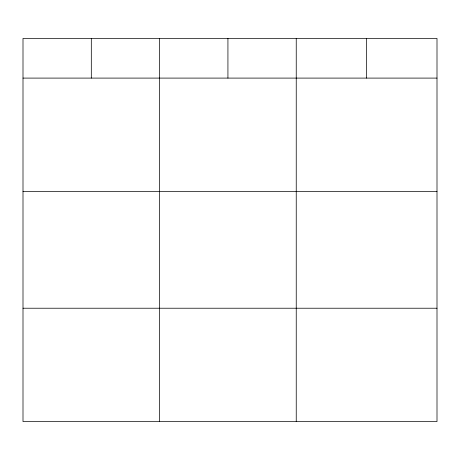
<?xml version="1.0" encoding="UTF-8"?>
<svg xmlns="http://www.w3.org/2000/svg" width="460" height="460" viewBox="0 0 460 460"><rect width="100%" height="100%" fill="white"/><g stroke="black" fill="none" stroke-linecap="round" stroke-linejoin="round"><path stroke-width="0.69" d="M437 191.44L437 38.433L23 38.433L23 421.567L437 421.567L437 191.44L23 191.44M23 78.096L437 78.096M23 308.223L437 308.223M366.62 38.433L366.62 78.096M296.24 38.433L296.24 421.567M227.93 38.433L227.93 78.096M159.62 38.433L159.62 421.567M91.31 38.433L91.31 78.096"/></g></svg>
